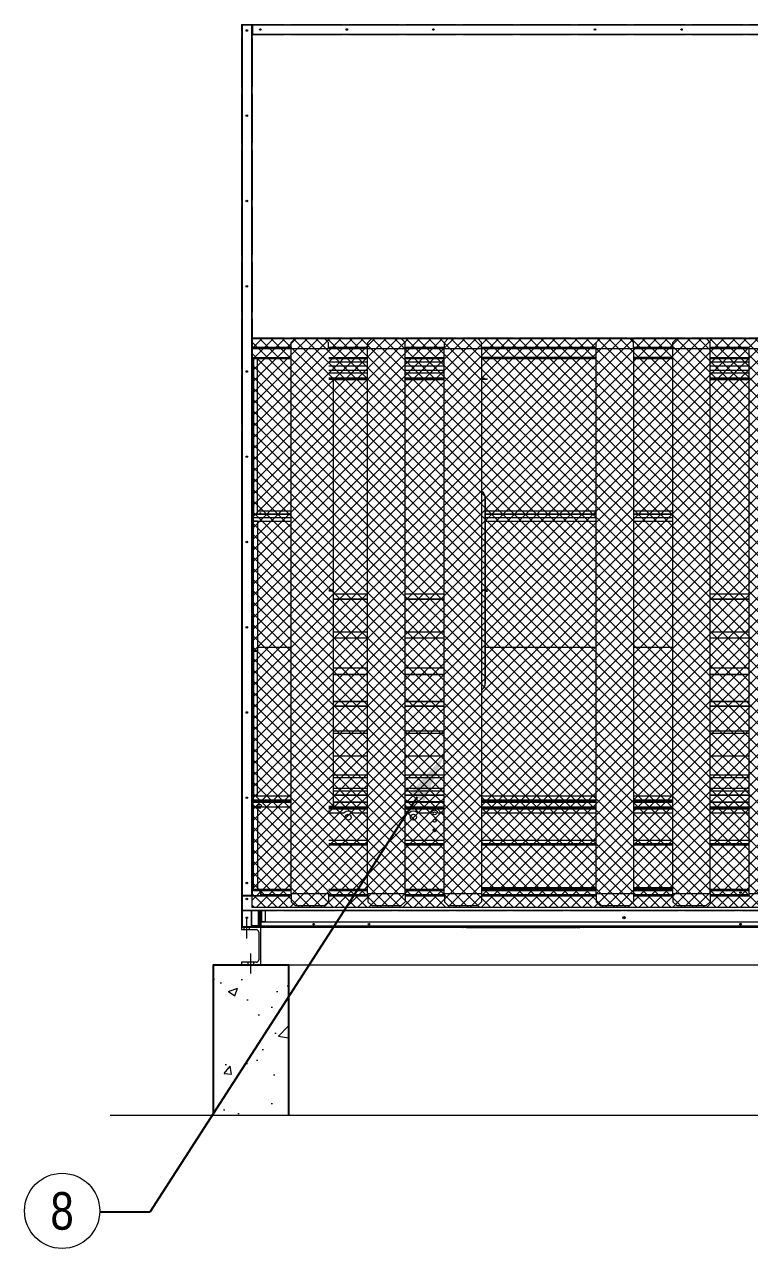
# Model space of a CAD drawing. Header units: millimetres. Extents: x -17070 to 42971, y -291348 to 40590.
# Drawn here: x 190 to 3082, y -284972 to -280090 of the extents above; entities that cross this region are included whole.
import ezdxf
from ezdxf import colors
from ezdxf.entities.mleader import LeaderData, LeaderLine
from ezdxf.enums import TextEntityAlignment as Align
from ezdxf.math import Vec2, Vec3

# ---------------------------------------------------------------- set-up
doc = ezdxf.new("R2010")
doc.units = ezdxf.units.MM
for name, pattern in [('CENTER', [2, 1.25, -0.25, 0.25, -0.25]), ('CENTERX2', [4, 2.5, -0.5, 0.5, -0.5]), ('HIDDEN', [0.375, 0.25, -0.125]), ('HIDDENX2', [0.75, 0.5, -0.25])]:
    doc.linetypes.add(name, pattern=pattern)
for name, color, linetype in [('center', 1, 'CENTER'), ('HIDD', 2, 'HIDDENX2'), ('냉각탑_dim', 1, 'Continuous'), ('냉각탑_text', 3, 'Continuous'), ('냉각탑_기초', 23, 'Continuous')]:
    doc.layers.add(name, color=color, linetype=linetype)
doc.styles.get("Standard").update_dxf_attribs({"font": 'arial.ttf'})

msp = doc.modelspace()

# ---------------------------------------------------------------- hatches: boundary and pattern name
at = {"lineweight": 20}
h = msp.add_hatch(dxfattribs=at)
h.set_pattern_fill('ANSI37', scale=10)
h.set_pattern_definition([(45, (-1580626.77, -716688.105), (-22.4506403, 22.4506403), []), (135, (-1580626.77, -716688.105), (-22.4506403, -22.4506403), [])])
h.paths.add_polyline_path([(5213.8, -283612.2), (5213.8, -281342.2), (1097.8, -281342.2), (1097.8, -283612.2)])
at = {"layer": '냉각탑_기초', "lineweight": 20, "ltscale": 30}
h = msp.add_hatch(dxfattribs=at)
h.set_pattern_fill('AR-CONC', color=256, scale=50, style=0)
h.set_pattern_definition([(50, (-13685.23, -300381.52), (358.63, -31.376), [37.5, -412.5]), (355, (-13685.23, -300381.5), (-69.3757, 376.096), [30, -330]), (100.4514, (-13655.34, -300384.13), (289.2547, 344.72), [31.87, -350.571]), (46.1842, (-13685.23, -300281.5), (533.6205, -82.7595), [56.25, -618.75]), (96.6356, (-13640.76, -300288.4), (467.331, 487.059), [47.805, -525.856]), (351.1842, (-13685.23, -300281.5), (467.331, 487.059), [45, -495]), (21, (-13635.23, -300306.52), (298.4535, -201.3094), [37.5, -412.5]), (326, (-13635.23, -300306.5), (121.6577, 362.575), [30, -330]), (71.4514, (-13610.36, -300323.3), (420.1113, 161.265), [31.87, -350.571]), (37.5, (-13685.23, -300381.52), (6.0799, 166.4469), [0, -326, 0, -335, 0, -331.25]), (7.5, (-13685.23, -300381.52), (131.5348, 197.2059), [0, -191, 0, -318.5, 0, -126.25]), (327.5, (-13796.73, -300381.52), (266.9112, -11.2774), [0, -125, 0, -390, 0, -517.5]), (317.5, (-13846.73, -300381.52), (291.593, 50.0525), [0, -162.5, 0, -259, 0, -367.5])])
h.paths.add_polyline_path([(1243.3, -283840.2), (943.3, -283840.2), (943.3, -284440.2), (1243.3, -284440.2)])

# ---------------------------------------------------------------- linework, layer by layer
at = {"color": 7, "lineweight": 20}
for p, q in [((1057.8, -280091.9), (1057.8, -283536.5)), ((1253.3, -281383.6), (1099.5, -281383.6)), ((1099.5, -281418.8), (1253.3, -281418.8)), ((1254.3, -281378.2), (1099.8, -281378.2)), ((1099.8, -281422.2), (1253.3, -281422.2)), ((1099.8, -283534.8), (1099.8, -281422.2)), ((1254.3, -281380.2), (1101.2, -281380.2)), ((1559.8, -281378.2), (1402.3, -281378.2)), ((1559.8, -281380.2), (1402.3, -281380.2)), ((1558.8, -281383.6), (1403.3, -281383.6)), ((1403.3, -281418.8), (1558.8, -281418.8)), ((1403.3, -281422.2), (1558.8, -281422.2)), ((1865.3, -281378.2), (1707.8, -281378.2)), ((1865.3, -281380.2), (1707.8, -281380.2)), ((1864.3, -281383.6), (1708.8, -281383.6)), ((1708.8, -281418.8), (1864.3, -281418.8)), ((1708.8, -281422.2), (1864.3, -281422.2)), ((2470.8, -281378.2), (2013.3, -281378.2)), ((2469.8, -281383.6), (2014.3, -281383.6)), ((2014.3, -281418.8), (2469.8, -281418.8)), ((2014.3, -281422.2), (2469.8, -281422.2)), ((2776.3, -281378.2), (2618.8, -281378.2)), ((2775.3, -281383.6), (2619.8, -281383.6)), ((2619.8, -281418.8), (2775.3, -281418.8)), ((2619.8, -281422.2), (2775.3, -281422.2)), ((3081.8, -281378.2), (2924.3, -281378.2)), ((3080.8, -281383.6), (2925.3, -281383.6)), ((2925.3, -281418.8), (3080.8, -281418.8)), ((2925.3, -281422.2), (3080.8, -281422.2)), ((1055.8, -281840.5), (1055.8, -283536.5)), ((1403.3, -283213.6), (1558.8, -283213.6)), ((1403.3, -283218.8), (1558.8, -283218.8)), ((1708.8, -283213.6), (1864.3, -283213.6)), ((1708.8, -283218.8), (1864.3, -283218.8)), ((2014.3, -283213.6), (2469.8, -283213.6)), ((2014.3, -283218.8), (2469.8, -283218.8)), ((2619.8, -283213.6), (2775.3, -283213.6)), ((2619.8, -283218.8), (2775.3, -283218.8)), ((2925.3, -283213.6), (3080.8, -283213.6)), ((2925.3, -283218.8), (3080.8, -283218.8)), ((1838, -283233.6), (1864.3, -283233.6)), ((2014.3, -283233.6), (2469.8, -283233.6)), ((2619.8, -283233.6), (2775.3, -283233.6)), ((2925.3, -283233.6), (3080.8, -283233.6)), ((1403.3, -283343.6), (1558.8, -283343.6)), ((1558.8, -283358.4), (1403.3, -283358.4)), ((1558.8, -283363.6), (1403.3, -283363.6)), ((1708.8, -283343.6), (1864.3, -283343.6)), ((1864.3, -283358.4), (1708.8, -283358.4)), ((1864.3, -283363.6), (1708.8, -283363.6)), ((2014.3, -283343.6), (2469.8, -283343.6)), ((2469.8, -283358.4), (2014.3, -283358.4)), ((2469.8, -283363.6), (2014.3, -283363.6)), ((2619.8, -283343.6), (2775.3, -283343.6)), ((2775.3, -283358.4), (2619.8, -283358.4)), ((2775.3, -283363.6), (2619.8, -283363.6)), ((2925.3, -283343.6), (3080.8, -283343.6)), ((3080.8, -283358.4), (2925.3, -283358.4)), ((3080.8, -283363.6), (2925.3, -283363.6)), ((1102.8, -283538.6), (1253.3, -283538.6)), ((1123.6, -283540.2), (1253.3, -283540.2)), ((1253.3, -283545.4), (1133.4, -283545.4)), ((1133.4, -283560.2), (1254.3, -283560.2)), ((1402.3, -283560.2), (1559.8, -283560.2)), ((1403.3, -283538.6), (1558.8, -283538.6)), ((1403.3, -283540.2), (1558.8, -283540.2)), ((1558.8, -283540.2), (1403.3, -283540.2)), ((1558.8, -283545.4), (1403.3, -283545.4)), ((1707.8, -283560.2), (1865.3, -283560.2)), ((1708.8, -283538.6), (1864.3, -283538.6)), ((1708.8, -283540.2), (1864.3, -283540.2)), ((1864.3, -283540.2), (1708.8, -283540.2)), ((1864.3, -283545.4), (1708.8, -283545.4)), ((2013.3, -283560.2), (2470.8, -283560.2)), ((2014.3, -283538.6), (2469.8, -283538.6)), ((2014.3, -283540.2), (2469.8, -283540.2)), ((2469.8, -283540.2), (2014.3, -283540.2)), ((2469.8, -283545.4), (2014.3, -283545.4)), ((2618.8, -283560.2), (2776.3, -283560.2)), ((2619.8, -283538.6), (2775.3, -283538.6)), ((2619.8, -283540.2), (2775.3, -283540.2)), ((2775.3, -283540.2), (2619.8, -283540.2)), ((2775.3, -283545.4), (2619.8, -283545.4)), ((2924.3, -283560.2), (3081.8, -283560.2)), ((2925.3, -283538.6), (3080.8, -283538.6)), ((3080.8, -283540.2), (2925.3, -283540.2)), ((3080.8, -283545.4), (2925.3, -283545.4)), ((5178.2, -283670.2), (1133.4, -283670.2)), ((1133.4, -283685), (5178.2, -283685)), ((1133.4, -283690.2), (5178.2, -283690.2))]:
    msp.add_line(p, q, dxfattribs=at)
at = {"lineweight": 20}
for p, q in [((1097.8, -281342.2), (5213.8, -281342.2)), ((1097.8, -283612.2), (1097.8, -281342.2)), ((1254.3, -281358.2), (1269.3, -281343.2)), ((1254.3, -281383.2), (1254.3, -281358.2)), ((1269.3, -281343.2), (1387.3, -281343.2)), ((1402.3, -281358.2), (1387.3, -281343.2)), ((1402.3, -281383.2), (1402.3, -281358.2)), ((1559.8, -281358.2), (1574.8, -281343.2)), ((1559.8, -281383.2), (1559.8, -281358.2)), ((1574.8, -281343.2), (1692.8, -281343.2)), ((1707.8, -281358.2), (1692.8, -281343.2)), ((1707.8, -281383.2), (1707.8, -281358.2)), ((1865.3, -281358.2), (1880.3, -281343.2)), ((1865.3, -281383.2), (1865.3, -281358.2)), ((1880.3, -281343.2), (1998.3, -281343.2)), ((2013.3, -281358.2), (1998.3, -281343.2)), ((2013.3, -281383.2), (2013.3, -281358.2)), ((2470.8, -281358.2), (2485.8, -281343.2)), ((2470.8, -281383.2), (2470.8, -281358.2)), ((2485.8, -281343.2), (2603.8, -281343.2)), ((2618.8, -281358.2), (2603.8, -281343.2)), ((2618.8, -281383.2), (2618.8, -281358.2)), ((2776.3, -281358.2), (2791.3, -281343.2)), ((2776.3, -281383.2), (2776.3, -281358.2)), ((2791.3, -281343.2), (2909.3, -281343.2)), ((2924.3, -281358.2), (2909.3, -281343.2)), ((2924.3, -281383.2), (2924.3, -281358.2)), ((1253.3, -283556.2), (1253.3, -281383.2)), ((1403.3, -281383.2), (1253.3, -281383.2)), ((1558.8, -283556.2), (1558.8, -281383.2)), ((1708.8, -281383.2), (1558.8, -281383.2)), ((1708.8, -283556.2), (1708.8, -281383.2)), ((1864.3, -283556.2), (1864.3, -281383.2)), ((2014.3, -281383.2), (1864.3, -281383.2)), ((2014.3, -283556.2), (2014.3, -281383.2)), ((2469.8, -283556.2), (2469.8, -281383.2)), ((2619.8, -281383.2), (2469.8, -281383.2)), ((2619.8, -283556.2), (2619.8, -281383.2)), ((2775.3, -283556.2), (2775.3, -281383.2)), ((2925.3, -281383.2), (2775.3, -281383.2)), ((2925.3, -283556.2), (2925.3, -281383.2)), ((3080.8, -283556.2), (3080.8, -281383.2)), ((3230.8, -281383.2), (3080.8, -281383.2)), ((1055.8, -283541.3), (1055.8, -283690.2)), ((1253.3, -283556.2), (1403.3, -283556.2)), ((1254.3, -283556.2), (1254.3, -283589.2)), ((1402.3, -283556.2), (1402.3, -283589.2)), ((1558.8, -283556.2), (1708.8, -283556.2)), ((1559.8, -283556.2), (1559.8, -283589.2)), ((1707.8, -283556.2), (1707.8, -283589.2)), ((1864.3, -283556.2), (2014.3, -283556.2)), ((1865.3, -283556.2), (1865.3, -283589.2)), ((2013.3, -283556.2), (2013.3, -283589.2)), ((2469.8, -283556.2), (2619.8, -283556.2)), ((2470.8, -283556.2), (2470.8, -283589.2)), ((2618.8, -283556.2), (2618.8, -283589.2)), ((2775.3, -283556.2), (2925.3, -283556.2)), ((2776.3, -283556.2), (2776.3, -283589.2)), ((2924.3, -283556.2), (2924.3, -283589.2)), ((3080.8, -283556.2), (3230.8, -283556.2)), ((5213.8, -283612.2), (1097.8, -283612.2)), ((1254.3, -283589.2), (1269.3, -283604.2)), ((1269.3, -283604.2), (1387.3, -283604.2)), ((1402.3, -283589.2), (1387.3, -283604.2)), ((1559.8, -283589.2), (1574.8, -283604.2)), ((1574.8, -283604.2), (1692.8, -283604.2)), ((1707.8, -283589.2), (1692.8, -283604.2)), ((1865.3, -283589.2), (1880.3, -283604.2)), ((1880.3, -283604.2), (1998.3, -283604.2)), ((2013.3, -283589.2), (1998.3, -283604.2)), ((2470.8, -283589.2), (2485.8, -283604.2)), ((2485.8, -283604.2), (2603.8, -283604.2)), ((2618.8, -283589.2), (2603.8, -283604.2)), ((2776.3, -283589.2), (2791.3, -283604.2)), ((2791.3, -283604.2), (2909.3, -283604.2)), ((2924.3, -283589.2), (2909.3, -283604.2)), ((1128.8, -283690.2), (1055.8, -283690.2)), ((1065.8, -283700.2), (1065.8, -283690.2)), ((1087.8, -283700.2), (1087.8, -283690.2)), ((1082.3, -283840.2), (1082.3, -283830.2)), ((1104.3, -283840.2), (1104.3, -283830.2)), ((1130.8, -283840.2), (5180.8, -283840.2))]:
    msp.add_line(p, q, dxfattribs=at)
at = {"color": 7, "lineweight": 20, "ltscale": 0.001131}
for p, q in [((1099.5, -281380.9), (1099.5, -281383.6)), ((1099.1, -283536.5), (1097.8, -283536.5))]:
    msp.add_line(p, q, dxfattribs=at)
at = {"color": 7, "lineweight": 20, "ltscale": 0.014667}
msp.add_line((1099.5, -281418.8), (1099.5, -281383.6), dxfattribs=at)
at = {"color": 7, "lineweight": 20, "ltscale": 0.001417}
for p, q in [((1099.5, -281418.8), (1099.5, -281422.2)), ((1099.8, -282590.1), (1103.2, -282590.1)), ((1099.8, -283165.8), (1103.2, -283165.8)), ((1103.2, -283214.2), (1099.8, -283214.2)), ((1101.5, -283187.8), (1101.5, -283184.4)), ((1101.5, -283190.2), (1101.5, -283193.6))]:
    msp.add_line(p, q, dxfattribs=at)
at = {"color": 7, "lineweight": 20, "ltscale": 0.000133398}
msp.add_line((1103.2, -281422.5), (1103.2, -281422.2), dxfattribs=at)
at = {"color": 7, "lineweight": 20, "ltscale": 0.000208374}
msp.add_line((1103.2, -281423), (1103.2, -281422.5), dxfattribs=at)
at = {"color": 7, "lineweight": 20, "ltscale": 0.258309}
for p, q in [((1103.2, -281423), (1103.2, -282043)), ((1119.8, -282043), (1119.8, -281423))]:
    msp.add_line(p, q, dxfattribs=at)
at = {"color": 7, "lineweight": 20, "ltscale": 0.006917}
for p, q in [((1119.8, -281423), (1103.2, -281423)), ((1103.2, -282043), (1119.8, -282043)), ((1119.8, -282070.7), (1103.2, -282070.7)), ((1119.8, -282071.9), (1103.2, -282071.9)), ((1119.8, -282588.4), (1103.2, -282588.4)), ((1119.8, -282590.6), (1103.2, -282590.6)), ((1101.5, -283167.8), (1101.5, -283184.4)), ((1103.2, -283165.8), (1119.8, -283165.8)), ((1119.8, -283214.2), (1103.2, -283214.2))]:
    msp.add_line(p, q, dxfattribs=at)
at = {"color": 7, "lineweight": 20, "ltscale": 0.000341772}
msp.add_line((1119.8, -281423), (1119.8, -281422.2), dxfattribs=at)
at = {"color": 0, "lineweight": 20}
for p, q in [((1558.8, -281437.3), (1403.3, -281437.3)), ((1403.3, -281451.3), (1558.8, -281451.3)), ((1558.8, -281470.5), (1403.3, -281470.5)), ((1864.3, -281437.3), (1708.8, -281437.3)), ((1708.8, -281451.3), (1864.3, -281451.3)), ((1864.3, -281470.5), (1708.8, -281470.5)), ((3080.8, -281437.3), (2925.3, -281437.3)), ((2925.3, -281451.3), (3080.8, -281451.3)), ((3080.8, -281470.5), (2925.3, -281470.5)), ((1403.3, -281480.1), (1558.8, -281480.1)), ((1708.8, -281480.1), (1864.3, -281480.1)), ((2925.3, -281480.1), (3080.8, -281480.1))]:
    msp.add_line(p, q, dxfattribs=at)
at = {"color": 7, "lineweight": 20, "ltscale": 0.2695}
for p, q in [((1558.8, -281500.8), (1403.3, -281500.8)), ((1558.8, -281502.8), (1403.3, -281502.8)), ((1864.3, -281500.8), (1708.8, -281500.8)), ((1864.3, -281502.8), (1708.8, -281502.8)), ((2022.9, -281500.8), (2014.3, -281500.8)), ((2022.9, -281502.8), (2014.3, -281502.8)), ((3080.8, -281500.8), (2925.3, -281500.8)), ((3080.8, -281502.8), (2925.3, -281502.8))]:
    msp.add_line(p, q, dxfattribs=at)
at = {"color": 7, "lineweight": 20, "ltscale": 0.251167}
for p, q in [((1403.3, -281502.8), (1558.8, -281502.8)), ((1403.3, -281504.8), (1558.8, -281504.8)), ((1708.8, -281502.8), (1864.3, -281502.8)), ((1708.8, -281504.8), (1864.3, -281504.8)), ((2925.3, -281502.8), (3080.8, -281502.8)), ((2925.3, -281504.8), (3080.8, -281504.8))]:
    msp.add_line(p, q, dxfattribs=at)
at = {"color": 7, "lineweight": 20, "ltscale": 0.0155}
for p, q in [((1422.5, -281504.8), (1403.3, -281504.8)), ((2014.3, -281503.2), (2034.9, -281503.2)), ((2014.3, -281504.8), (2034.9, -281504.8)), ((1403.3, -282344.4), (1422.5, -282344.4)), ((1403.3, -282348.6), (1422.5, -282348.6)), ((2014.3, -282344.4), (2034.9, -282344.4)), ((2014.3, -282346), (2034.9, -282346)), ((2034.9, -282346.6), (2014.3, -282346.6)), ((2034.9, -282348.2), (2014.3, -282348.2)), ((1403.3, -283209.2), (1422.5, -283209.2)), ((1422.5, -283209.5), (1403.3, -283209.5)), ((1403.3, -283210), (1422.5, -283210)), ((1403.3, -283211.6), (1422.5, -283211.6))]:
    msp.add_line(p, q, dxfattribs=at)
at = {"color": 7, "lineweight": 20, "ltscale": 0.349833}
msp.add_line((1422.5, -282344.4), (1422.5, -281504.8), dxfattribs=at)
at = {"color": 7, "lineweight": 20, "ltscale": 0.2225}
for p, q in [((1422.5, -281506.2), (1558.8, -281506.2)), ((1708.8, -281506.2), (1864.3, -281506.2)), ((2925.3, -281506.2), (3080.8, -281506.2)), ((1422.5, -282360.5), (1558.8, -282360.5)), ((1422.5, -282361.1), (1558.8, -282361.1)), ((1422.5, -282381.4), (1558.8, -282381.4)), ((1422.5, -282381.7), (1558.8, -282381.7)), ((1708.8, -282360.5), (1864.3, -282360.5)), ((1708.8, -282361.1), (1864.3, -282361.1)), ((1708.8, -282381.4), (1864.3, -282381.4)), ((1708.8, -282381.7), (1864.3, -282381.7)), ((2925.3, -282360.5), (3080.8, -282360.5)), ((2925.3, -282361.1), (3080.8, -282361.1)), ((2925.3, -282381.4), (3080.8, -282381.4)), ((2925.3, -282381.7), (3080.8, -282381.7)), ((1422.5, -282512.2), (1558.8, -282512.2)), ((1422.5, -282512.7), (1558.8, -282512.7)), ((1422.5, -282536), (1558.8, -282536)), ((1422.5, -282536.3), (1558.8, -282536.3)), ((1708.8, -282512.2), (1864.3, -282512.2)), ((1708.8, -282512.7), (1864.3, -282512.7)), ((1708.8, -282536), (1864.3, -282536)), ((1708.8, -282536.3), (1864.3, -282536.3)), ((2925.3, -282512.2), (3080.8, -282512.2)), ((2925.3, -282512.7), (3080.8, -282512.7)), ((2925.3, -282536), (3080.8, -282536)), ((2925.3, -282536.3), (3080.8, -282536.3)), ((1422.5, -282656), (1558.8, -282656)), ((1422.5, -282656.5), (1558.8, -282656.5)), ((1422.5, -282681.7), (1558.8, -282681.7)), ((1422.5, -282682), (1558.8, -282682)), ((1708.8, -282656), (1864.3, -282656)), ((1708.8, -282656.5), (1864.3, -282656.5)), ((1708.8, -282681.7), (1864.3, -282681.7)), ((1708.8, -282682), (1864.3, -282682)), ((2925.3, -282656), (3080.8, -282656)), ((2925.3, -282656.5), (3080.8, -282656.5)), ((2925.3, -282681.7), (3080.8, -282681.7)), ((2925.3, -282682), (3080.8, -282682)), ((1422.5, -282789.3), (1558.8, -282789.3)), ((1422.5, -282789.8), (1558.8, -282789.8)), ((1708.8, -282789.3), (1864.3, -282789.3)), ((1708.8, -282789.8), (1864.3, -282789.8)), ((2925.3, -282789.3), (3080.8, -282789.3)), ((2925.3, -282789.8), (3080.8, -282789.8)), ((1422.5, -282808.1), (1558.8, -282808.1)), ((1422.5, -282808.2), (1558.8, -282808.2)), ((1708.8, -282808.1), (1864.3, -282808.1)), ((1708.8, -282808.2), (1864.3, -282808.2)), ((2925.3, -282808.1), (3080.8, -282808.1)), ((2925.3, -282808.2), (3080.8, -282808.2)), ((1422.5, -282907.3), (1558.8, -282907.3)), ((1422.5, -282907.8), (1558.8, -282907.8)), ((1422.5, -282916.7), (1558.8, -282916.7)), ((1422.5, -282916.8), (1558.8, -282916.8)), ((1708.8, -282907.3), (1864.3, -282907.3)), ((1708.8, -282907.8), (1864.3, -282907.8)), ((1708.8, -282916.7), (1864.3, -282916.7)), ((1708.8, -282916.8), (1864.3, -282916.8)), ((2925.3, -282907.3), (3080.8, -282907.3)), ((2925.3, -282907.8), (3080.8, -282907.8)), ((2925.3, -282916.7), (3080.8, -282916.7)), ((2925.3, -282916.8), (3080.8, -282916.8)), ((1422.5, -283006.4), (1558.8, -283006.4)), ((1422.5, -283006.7), (1558.8, -283006.7)), ((1708.8, -283006.4), (1864.3, -283006.4)), ((1708.8, -283006.7), (1864.3, -283006.7)), ((2925.3, -283006.4), (3080.8, -283006.4)), ((2925.3, -283006.7), (3080.8, -283006.7)), ((1422.5, -283082.9), (1558.8, -283082.9)), ((1422.5, -283083.2), (1558.8, -283083.2)), ((1708.8, -283082.9), (1864.3, -283082.9)), ((1708.8, -283083.2), (1864.3, -283083.2)), ((2925.3, -283082.9), (3080.8, -283082.9)), ((2925.3, -283083.2), (3080.8, -283083.2)), ((1422.5, -283093.1), (1558.8, -283093.1)), ((1422.5, -283093.2), (1558.8, -283093.2)), ((1708.8, -283093.1), (1864.3, -283093.1)), ((1708.8, -283093.2), (1864.3, -283093.2)), ((2925.3, -283093.1), (3080.8, -283093.1)), ((2925.3, -283093.2), (3080.8, -283093.2)), ((1422.5, -283135.6), (1558.8, -283135.6)), ((1422.5, -283135.8), (1558.8, -283135.8)), ((1422.5, -283146.6), (1558.8, -283146.6)), ((1422.5, -283146.7), (1558.8, -283146.7)), ((1422.5, -283162.2), (1558.8, -283162.2)), ((1422.5, -283162.3), (1558.8, -283162.3)), ((1422.5, -283163.7), (1558.8, -283163.7)), ((1708.8, -283135.6), (1864.3, -283135.6)), ((1708.8, -283135.8), (1864.3, -283135.8)), ((1708.8, -283146.6), (1864.3, -283146.6)), ((1708.8, -283146.7), (1864.3, -283146.7)), ((1708.8, -283162.2), (1864.3, -283162.2)), ((1708.8, -283162.3), (1864.3, -283162.3)), ((1708.8, -283163.7), (1864.3, -283163.7)), ((2925.3, -283135.6), (3080.8, -283135.6)), ((2925.3, -283135.8), (3080.8, -283135.8)), ((2925.3, -283146.6), (3080.8, -283146.6)), ((2925.3, -283146.7), (3080.8, -283146.7)), ((2925.3, -283162.2), (3080.8, -283162.2)), ((2925.3, -283162.3), (3080.8, -283162.3)), ((2925.3, -283163.7), (3080.8, -283163.7)), ((1422.5, -283190.3), (1558.8, -283190.3)), ((1558.8, -283193.6), (1422.5, -283193.6)), ((1864.3, -283190.3), (1708.8, -283190.3)), ((1708.8, -283190.3), (1864.3, -283190.3)), ((1864.3, -283193.6), (1708.8, -283193.6)), ((2925.3, -283190.3), (3080.8, -283190.3)), ((3080.8, -283193.6), (2925.3, -283193.6))]:
    msp.add_line(p, q, dxfattribs=at)
at = {"color": 7, "lineweight": 20, "ltscale": 0.008333}
for p, q in [((2022.9, -281502.8), (2014.3, -281502.8)), ((1055.8, -283690.2), (1055.8, -283700.2))]:
    msp.add_line(p, q, dxfattribs=at)
at = {"color": 7, "lineweight": 20, "ltscale": 0.000833333}
for p, q in [((2022.9, -281500.8), (2022.9, -281502.8)), ((1099.8, -282070.7), (1101.8, -282070.7)), ((1099.8, -283165.8), (1101.8, -283165.8)), ((1101.8, -283165.8), (1101.8, -283167.8)), ((1103.2, -283167.8), (1103.2, -283165.8)), ((1103.2, -283212.2), (1103.2, -283214.2)), ((1951.3, -283692.2), (1951.3, -283690.2)), ((2391.3, -283692.2), (2391.3, -283690.2))]:
    msp.add_line(p, q, dxfattribs=at)
at = {"color": 7, "lineweight": 20, "ltscale": 0.000666667}
for p, q in [((2034.9, -281503.2), (2034.9, -281504.8)), ((2034.9, -282346), (2034.9, -282344.4)), ((2034.9, -282346.6), (2034.9, -282348.2)), ((2034.9, -282349.6), (2034.9, -282351.2)), ((1422.5, -283210), (1422.5, -283211.6)), ((1102.8, -283540.2), (1102.8, -283538.6))]:
    msp.add_line(p, q, dxfattribs=at)
at = {"color": 7, "lineweight": 20, "ltscale": 0.020113}
msp.add_line((2014.8, -282002.2), (2014.8, -281953.9), dxfattribs=at)
at = {"color": 7, "lineweight": 20, "ltscale": 0.142602}
msp.add_line((2014.8, -282344.4), (2014.8, -282002.2), dxfattribs=at)
at = {"color": 7, "lineweight": 20, "ltscale": 0.018857}
for p, q in [((2027.7, -281978.5), (2027.7, -282023.8)), ((2027.7, -282717.9), (2027.7, -282672.6))]:
    msp.add_line(p, q, dxfattribs=at)
at = {"color": 7, "lineweight": 20, "ltscale": 0.152458}
msp.add_line((2027.7, -282344.4), (2027.7, -281978.5), dxfattribs=at)
at = {"color": 7, "lineweight": 20, "ltscale": 0.000708333}
for p, q in [((1099.8, -282056.3), (1101.5, -282056.3)), ((1099.8, -283184.9), (1101.5, -283184.9)), ((1099.8, -283185.8), (1101.5, -283185.8)), ((1101.5, -283192.2), (1099.8, -283192.2)), ((1101.5, -283193.1), (1099.8, -283193.1))]:
    msp.add_line(p, q, dxfattribs=at)
at = {"color": 7, "lineweight": 20, "ltscale": 0.104087}
for p, q in [((1253.3, -282043.2), (1101.5, -282043.2)), ((1253.3, -282044.5), (1101.5, -282044.5)), ((1253.3, -282057.2), (1101.5, -282057.2)), ((1253.3, -282058.4), (1101.5, -282058.4)), ((1101.5, -282070.4), (1253.3, -282070.4))]:
    msp.add_line(p, q, dxfattribs=at)
at = {"color": 7, "lineweight": 20, "ltscale": 0.000535656}
for p, q in [((1101.5, -282044.5), (1101.5, -282043.2)), ((1119.8, -282071.9), (1119.8, -282070.7))]:
    msp.add_line(p, q, dxfattribs=at)
at = {"color": 7, "lineweight": 20, "ltscale": 0.005298}
msp.add_line((1101.5, -282044.5), (1101.5, -282057.2), dxfattribs=at)
at = {"color": 7, "lineweight": 20, "ltscale": 0.000506051}
msp.add_line((1101.5, -282058.4), (1101.5, -282057.2), dxfattribs=at)
at = {"color": 7, "lineweight": 20, "ltscale": 0.004993}
msp.add_line((1101.5, -282058.4), (1101.5, -282070.4), dxfattribs=at)
at = {"color": 7, "lineweight": 20, "ltscale": 0.096462}
msp.add_line((1253.3, -282031.5), (1119.8, -282031.5), dxfattribs=at)
at = {"color": 7, "lineweight": 20, "ltscale": 0.133601}
msp.add_line((2027.7, -282023.8), (2027.7, -282344.4), dxfattribs=at)
at = {"color": 7, "lineweight": 20, "ltscale": 0.205257}
for p, q in [((2469.8, -282031.5), (2027.7, -282031.5)), ((2469.8, -282043.2), (2027.7, -282043.2)), ((2469.8, -282044.5), (2027.7, -282044.5)), ((2469.8, -282057.2), (2027.7, -282057.2)), ((2469.8, -282058.4), (2027.7, -282058.4)), ((2775.3, -282031.5), (2619.8, -282031.5)), ((2775.3, -282043.2), (2619.8, -282043.2)), ((2775.3, -282044.5), (2619.8, -282044.5)), ((2775.3, -282057.2), (2619.8, -282057.2)), ((2775.3, -282058.4), (2619.8, -282058.4)), ((2027.7, -282070.4), (2469.8, -282070.4)), ((2619.8, -282070.4), (2775.3, -282070.4)), ((2469.8, -282574.4), (2027.7, -282574.4)), ((2469.8, -282575.3), (2027.7, -282575.3)), ((2775.3, -282574.4), (2619.8, -282574.4)), ((2775.3, -282575.3), (2619.8, -282575.3))]:
    msp.add_line(p, q, dxfattribs=at)
at = {"color": 7, "lineweight": 20, "ltscale": 0.000102715}
for p, q in [((1101.8, -282070.7), (1101.8, -282070.4)), ((1103.2, -282070.4), (1103.2, -282070.7))]:
    msp.add_line(p, q, dxfattribs=at)
at = {"color": 7, "lineweight": 20, "ltscale": 0.215196}
for p, q in [((1103.2, -282588.4), (1103.2, -282071.9)), ((1119.8, -282071.9), (1119.8, -282588.4))]:
    msp.add_line(p, q, dxfattribs=at)
at = {"color": 7, "lineweight": 20, "ltscale": 0.358583}
msp.add_line((1422.5, -283209.2), (1422.5, -282348.6), dxfattribs=at)
at = {"color": 7, "lineweight": 20, "ltscale": 0.000250003}
msp.add_line((2014.8, -282346.6), (2014.8, -282346), dxfattribs=at)
at = {"color": 7, "lineweight": 20, "ltscale": 0.164299}
msp.add_line((2014.8, -282742.5), (2014.8, -282348.2), dxfattribs=at)
at = {"color": 7, "lineweight": 20, "ltscale": 0.00025}
for p, q in [((2027.7, -282346), (2027.7, -282346.6)), ((2027.7, -282346.6), (2027.7, -282346))]:
    msp.add_line(p, q, dxfattribs=at)
at = {"color": 7, "lineweight": 20, "ltscale": 0.154042}
msp.add_line((2027.7, -282348.2), (2027.7, -282717.9), dxfattribs=at)
at = {"color": 7, "lineweight": 20, "ltscale": 0.135185}
msp.add_line((2027.7, -282672.6), (2027.7, -282348.2), dxfattribs=at)
at = {"color": 7, "lineweight": 20, "ltscale": 0.003004}
for p, q in [((2034.9, -282349.6), (2027.7, -282349.6)), ((2034.9, -282351.2), (2027.7, -282351.2))]:
    msp.add_line(p, q, dxfattribs=at)
at = {"color": 7, "lineweight": 20, "ltscale": 0.000249486}
msp.add_line((2034.9, -282346.6), (2034.9, -282346), dxfattribs=at)
at = {"color": 7, "lineweight": 20, "ltscale": 0.000615509}
msp.add_line((1101.8, -282590.1), (1101.8, -282588.6), dxfattribs=at)
at = {"color": 7, "lineweight": 20, "ltscale": 0.000909688}
msp.add_line((1103.2, -282590.6), (1103.2, -282588.4), dxfattribs=at)
at = {"color": 7, "lineweight": 20, "ltscale": 0.000162643}
msp.add_line((1103.2, -282588.4), (1103.2, -282588.8), dxfattribs=at)
at = {"color": 7, "lineweight": 20, "ltscale": 0.000212316}
msp.add_line((1103.2, -282590.6), (1103.2, -282590.1), dxfattribs=at)
at = {"color": 7, "lineweight": 20, "ltscale": 0.239669}
for p, q in [((1103.2, -282590.6), (1103.2, -283165.8)), ((1119.8, -283165.8), (1119.8, -282590.6))]:
    msp.add_line(p, q, dxfattribs=at)
at = {"color": 7, "lineweight": 20, "ltscale": 0.063875}
for p, q in [((1253.3, -282574.4), (1119.8, -282574.4)), ((1253.3, -282575.3), (1119.8, -282575.3))]:
    msp.add_line(p, q, dxfattribs=at)
at = {"color": 7, "lineweight": 20, "ltscale": 0.083938}
for p, q in [((1253.3, -283167.8), (1101.5, -283167.8)), ((1253.3, -283184.4), (1101.5, -283184.4)), ((1253.3, -283187.8), (1101.5, -283187.8))]:
    msp.add_line(p, q, dxfattribs=at)
at = {"color": 7, "lineweight": 20, "ltscale": 0.23125}
for p, q in [((2469.8, -283167.8), (2014.3, -283167.8)), ((2775.3, -283167.8), (2619.8, -283167.8)), ((2469.8, -283184.4), (2014.3, -283184.4)), ((2469.8, -283187.8), (2014.3, -283187.8)), ((2469.8, -283190.2), (2014.3, -283190.2)), ((2469.8, -283193.6), (2014.3, -283193.6)), ((2775.3, -283184.4), (2619.8, -283184.4)), ((2775.3, -283187.8), (2619.8, -283187.8)), ((2775.3, -283190.2), (2619.8, -283190.2)), ((2775.3, -283193.6), (2619.8, -283193.6))]:
    msp.add_line(p, q, dxfattribs=at)
at = {"color": 7, "lineweight": 20, "ltscale": 0.000375}
for p, q in [((1099.8, -283184.9), (1099.8, -283185.8)), ((1099.8, -283193.1), (1099.8, -283192.2))]:
    msp.add_line(p, q, dxfattribs=at)
at = {"color": 7, "lineweight": 20, "ltscale": 0.000128159}
msp.add_line((1100.1, -283214.2), (1099.8, -283214.2), dxfattribs=at)
at = {"color": 7, "lineweight": 20, "ltscale": 0.000414934}
msp.add_line((1100.8, -283191.2), (1101.5, -283191.9), dxfattribs=at)
at = {"color": 7, "lineweight": 20, "ltscale": 0.083939}
for p, q in [((1253.3, -283190.2), (1101.5, -283190.2)), ((1253.3, -283193.6), (1101.5, -283193.6))]:
    msp.add_line(p, q, dxfattribs=at)
at = {"color": 7, "lineweight": 20, "ltscale": 0.00775}
msp.add_line((1101.5, -283212.2), (1101.5, -283193.6), dxfattribs=at)
at = {"color": 7, "lineweight": 20, "ltscale": 0.006792}
msp.add_line((1117.8, -283212.2), (1101.5, -283212.2), dxfattribs=at)
at = {"color": 7, "lineweight": 20, "ltscale": 0.001}
for p, q in [((1101.8, -283190.2), (1101.8, -283187.8)), ((1103.2, -283187.8), (1103.2, -283190.2)), ((1129.8, -283190.2), (1129.8, -283187.8))]:
    msp.add_line(p, q, dxfattribs=at)
at = {"color": 7, "lineweight": 20, "ltscale": 0.000833334}
msp.add_line((1101.8, -283214.2), (1101.8, -283212.2), dxfattribs=at)
at = {"color": 7, "lineweight": 20, "ltscale": 0.135166}
msp.add_line((1103.2, -283538.6), (1103.2, -283214.2), dxfattribs=at)
at = {"color": 7, "lineweight": 20, "ltscale": 0.134725}
msp.add_line((1119.8, -283214.2), (1119.8, -283537.5), dxfattribs=at)
at = {"color": 7, "lineweight": 20, "ltscale": 0.072146}
msp.add_line((1253.3, -283188.2), (1129.8, -283188.2), dxfattribs=at)
at = {"color": 7, "lineweight": 20, "ltscale": 0.111667}
for p, q in [((1253.3, -283212.2), (1137.8, -283212.2)), ((1405.8, -283212.2), (1403.3, -283212.2)), ((1558.8, -283212.2), (1425.8, -283212.2)), ((1864.3, -283212.2), (1713.8, -283212.2)), ((2469.8, -283212.2), (2014.3, -283212.2)), ((2775.3, -283212.2), (2619.8, -283212.2)), ((3080.8, -283212.2), (2925.3, -283212.2))]:
    msp.add_line(p, q, dxfattribs=at)
at = {"color": 7, "lineweight": 20, "ltscale": 0.007669}
msp.add_line((1422.5, -283190.3), (1422.5, -283208.7), dxfattribs=at)
at = {"color": 7, "lineweight": 20, "ltscale": 0.00033324}
msp.add_line((1422.5, -283208.7), (1422.5, -283209.5), dxfattribs=at)
at = {"color": 7, "lineweight": 20, "ltscale": 0.109501}
msp.add_line((2469.8, -283188.2), (2014.3, -283188.2), dxfattribs=at)
at = {"color": 7, "lineweight": 20, "ltscale": 0.111332}
msp.add_line((2775.3, -283188.2), (2619.8, -283188.2), dxfattribs=at)
at = {"color": 7, "lineweight": 20, "ltscale": 0.023491}
for p, q in [((1409, -283233.6), (1465.4, -283233.6)), ((1757.2, -283233.6), (1813.5, -283233.6))]:
    msp.add_line(p, q, dxfattribs=at)
at = {"color": 7, "lineweight": 20, "ltscale": 0.040938}
for p, q in [((1497.2, -283233.6), (1558.8, -283233.6)), ((1708.8, -283233.6), (1725.4, -283233.6))]:
    msp.add_line(p, q, dxfattribs=at)
at = {"color": 7, "lineweight": 20, "ltscale": 1.02319e-05}
msp.add_line((2376.4, -283363.6), (2376.4, -283363.6), dxfattribs=at)
at = {"color": 7, "lineweight": 20, "ltscale": 1.03489e-05}
msp.add_line((2386.6, -283363.6), (2386.6, -283363.6), dxfattribs=at)
at = {"color": 7, "lineweight": 20, "ltscale": 0.000958273}
msp.add_line((1097.8, -283540.2), (1097.8, -283537.9), dxfattribs=at)
at = {"color": 7, "lineweight": 20, "ltscale": 0.026917}
for p, q in [((1097.8, -283540.2), (1123.6, -283540.2)), ((1123.6, -283543.4), (1097.8, -283543.4)), ((1059, -283690.2), (1123.6, -283690.2)), ((1123.6, -283687), (1095.8, -283687))]:
    msp.add_line(p, q, dxfattribs=at)
at = {"color": 7, "lineweight": 20, "ltscale": 0.000749999}
for p, q in [((1097.8, -283545.2), (1097.8, -283543.4)), ((1099.8, -283545.2), (1099.8, -283543.4)), ((1103.2, -283545.2), (1103.2, -283543.4))]:
    msp.add_line(p, q, dxfattribs=at)
at = {"color": 7, "lineweight": 20, "ltscale": 0.02775}
for p, q in [((1123.6, -283545.2), (1097.8, -283545.2)), ((1095.8, -283685.2), (1123.6, -283685.2))]:
    msp.add_line(p, q, dxfattribs=at)
at = {"color": 7, "lineweight": 20, "ltscale": 0.000414935}
msp.add_line((1098.8, -283537.2), (1098.1, -283536.5), dxfattribs=at)
at = {"color": 7, "lineweight": 20, "ltscale": 0.00225}
msp.add_line((1099.8, -283540.2), (1099.8, -283534.8), dxfattribs=at)
at = {"color": 7, "lineweight": 20, "ltscale": 9.12608e-06}
msp.add_line((1099.8, -283534.8), (1099.8, -283534.8), dxfattribs=at)
at = {"color": 7, "lineweight": 20, "ltscale": 0.001532}
for p, q in [((1127.3, -283543.4), (1123.6, -283543.4)), ((1127.3, -283687), (1123.6, -283687))]:
    msp.add_line(p, q, dxfattribs=at)
at = {"color": 7, "lineweight": 20, "ltscale": 0.00075}
for p, q in [((1123.6, -283545.2), (1123.6, -283543.4)), ((1130.8, -283545.2), (1130.8, -283543.4)), ((1123.6, -283685.2), (1123.6, -283687)), ((1130.8, -283685.2), (1130.8, -283687))]:
    msp.add_line(p, q, dxfattribs=at)
at = {"color": 7, "lineweight": 20, "ltscale": 0.000699693}
msp.add_line((1127.9, -283542.4), (1126.5, -283543.4), dxfattribs=at)
at = {"color": 7, "lineweight": 20, "ltscale": 1.30533e-05}
msp.add_line((1128.8, -283545.4), (1128.8, -283545.4), dxfattribs=at)
at = {"color": 7, "lineweight": 20, "ltscale": 0.058167}
for p, q in [((1128.8, -283548.3), (1128.8, -283545.4)), ((1128.8, -283685), (1128.8, -283625.2))]:
    msp.add_line(p, q, dxfattribs=at)
at = {"color": 7, "lineweight": 20, "ltscale": 0.001083}
for p, q in [((1130.8, -283543.4), (1133.4, -283543.4)), ((1130.8, -283545.2), (1133.4, -283545.2)), ((1130.8, -283685.2), (1133.4, -283685.2)), ((1130.8, -283687), (1133.4, -283687))]:
    msp.add_line(p, q, dxfattribs=at)
at = {"color": 7, "lineweight": 20, "ltscale": 0.007583}
for p, q in [((1130.8, -283545.2), (1130.8, -283563.4)), ((1130.8, -283667), (1130.8, -283685.2))]:
    msp.add_line(p, q, dxfattribs=at)
at = {"color": 7, "lineweight": 20, "ltscale": 0.002167}
for p, q in [((1136, -283563.4), (1130.8, -283563.4)), ((1133.4, -283540.2), (1133.4, -283545.4)), ((1136, -283667), (1130.8, -283667)), ((1133.4, -283690.2), (1133.4, -283685))]:
    msp.add_line(p, q, dxfattribs=at)
at = {"color": 7, "lineweight": 20, "ltscale": 0.000167165}
msp.add_line((1130.8, -283563.4), (1131.2, -283563.4), dxfattribs=at)
at = {"color": 7, "lineweight": 20, "ltscale": 0.006167}
for p, q in [((1133.4, -283545.4), (1133.4, -283560.2)), ((1150.8, -283563.4), (1136, -283563.4)), ((1133.4, -283670.2), (1133.4, -283685)), ((1136, -283667), (1150.8, -283667))]:
    msp.add_line(p, q, dxfattribs=at)
at = {"color": 7, "lineweight": 20, "ltscale": 0.001333}
for p, q in [((1134, -283563.4), (1134, -283560.2)), ((1136, -283560.2), (1136, -283563.4)), ((1130.8, -283667), (1134, -283667)), ((1134, -283670.2), (1134, -283667)), ((1136, -283667), (1136, -283670.2))]:
    msp.add_line(p, q, dxfattribs=at)
at = {"color": 1, "linetype": 'CENTERX2', "lineweight": 20, "ltscale": 50}
for p, q in [((1076.8, -283735.2), (1076.8, -283655.2)), ((1093.3, -283875.2), (1093.3, -283795.2))]:
    msp.add_line(p, q, dxfattribs=at)
at = {"color": 7, "lineweight": 20, "ltscale": 0.058333}
msp.add_line((1123.6, -283685.2), (1123.6, -283625.2), dxfattribs=at)
at = {"color": 7, "lineweight": 20, "ltscale": 0.000834114}
msp.add_line((1128.8, -283668.2), (1130.8, -283668.2), dxfattribs=at)
at = {"color": 7, "lineweight": 20, "ltscale": 0.043167}
for p, q in [((1130.8, -283625.2), (1130.8, -283667)), ((1136, -283625.2), (1136, -283667)), ((1150.8, -283667), (1150.8, -283625.2))]:
    msp.add_line(p, q, dxfattribs=at)
at = {"color": 7, "lineweight": 20, "ltscale": 0.125}
for p, q in [((1130.8, -283690.2), (1055.8, -283690.2)), ((1055.8, -283840.2), (1130.8, -283840.2))]:
    msp.add_line(p, q, dxfattribs=at)
at = {"color": 7, "lineweight": 20, "ltscale": 0.05125}
for p, q in [((1055.8, -283700.2), (1114.3, -283700.2)), ((1114.3, -283830.2), (1055.8, -283830.2))]:
    msp.add_line(p, q, dxfattribs=at)
at = {"color": 7, "lineweight": 20, "ltscale": 0.280701}
for p, q in [((1057.2, -283690.2), (1092.4, -283690.2)), ((1092.4, -283690.2), (1099.8, -283690.2)), ((1297.8, -283690.2), (1099.8, -283690.2)), ((1134, -283690.2), (4873.6, -283690.2)), ((4609.8, -283690.2), (1297.8, -283690.2))]:
    msp.add_line(p, q, dxfattribs=at)
at = {"color": 7, "lineweight": 20, "ltscale": 5.84498e-05}
msp.add_line((1057.8, -283690.1), (1057.8, -283690.2), dxfattribs=at)
at = {"color": 7, "lineweight": 20, "ltscale": 0.000499186}
msp.add_line((1059, -283690.2), (1057.8, -283690.2), dxfattribs=at)
at = {"color": 7, "lineweight": 20, "ltscale": 0.027746}
msp.add_line((1123.6, -283685.2), (1095.8, -283685.2), dxfattribs=at)
at = {"color": 7, "lineweight": 20, "ltscale": 0.0006674}
msp.add_line((1097.8, -283686.8), (1097.8, -283685.2), dxfattribs=at)
at = {"color": 7, "lineweight": 20, "ltscale": 2.54818e-05}
msp.add_line((1097.8, -283686.9), (1097.8, -283686.8), dxfattribs=at)
at = {"color": 7, "lineweight": 20, "ltscale": 0.00074927}
msp.add_line((1099.8, -283685.2), (1099.8, -283687), dxfattribs=at)
at = {"color": 7, "lineweight": 20, "ltscale": 0.000666668}
msp.add_line((1101.5, -283685.2), (1101.5, -283686.8), dxfattribs=at)
at = {"color": 7, "lineweight": 20, "ltscale": 8.33333e-05}
msp.add_line((1101.5, -283687), (1101.5, -283686.8), dxfattribs=at)
at = {"color": 7, "lineweight": 20, "ltscale": 0.009208}
msp.add_line((1101.5, -283686.8), (1123.6, -283686.8), dxfattribs=at)
at = {"color": 7, "lineweight": 20, "ltscale": 0.004083}
msp.add_line((1123.6, -283690.2), (1133.4, -283690.2), dxfattribs=at)
at = {"color": 7, "lineweight": 20, "ltscale": 0.091667}
msp.add_line((1124.3, -283710.2), (1124.3, -283820.2), dxfattribs=at)
at = {"color": 7, "lineweight": 20, "ltscale": 0.000699695}
msp.add_line((1127.9, -283688), (1126.5, -283687), dxfattribs=at)
at = {"color": 7, "lineweight": 20, "ltscale": 0.000967382}
msp.add_line((1128.5, -283686.8), (1130.8, -283686.8), dxfattribs=at)
at = {"lineweight": 20, "ltscale": 25}
msp.add_line((1130.8, -283690.2), (1130.8, -283840.2), dxfattribs=at)
at = {"color": 7, "lineweight": 20, "ltscale": 2.13171e-06}
msp.add_line((1934.3, -283690.2), (1934.3, -283690.2), dxfattribs=at)
at = {"color": 7, "lineweight": 20, "ltscale": 0.004833}
for p, q in [((1951.3, -283692.2), (1939.7, -283692.2)), ((2391.3, -283692.2), (2402.9, -283692.2))]:
    msp.add_line(p, q, dxfattribs=at)
at = {"color": 7, "lineweight": 20, "ltscale": 0.000834981}
for p, q in [((1953.3, -283692.2), (1953.3, -283690.2)), ((2389.3, -283692.2), (2389.3, -283690.2))]:
    msp.add_line(p, q, dxfattribs=at)
at = {"color": 7, "lineweight": 20, "ltscale": 0.056667}
msp.add_line((1953.3, -283692.2), (2389.3, -283692.2), dxfattribs=at)
at = {"color": 7, "lineweight": 20, "ltscale": 7.17165e-06}
msp.add_line((1990.1, -283690.2), (1990.1, -283690.2), dxfattribs=at)
at = {"color": 7, "lineweight": 20, "ltscale": 7.33296e-06}
msp.add_line((2000.9, -283690.2), (2000.9, -283690.2), dxfattribs=at)
at = {"color": 7, "lineweight": 20, "ltscale": 2.15275e-06}
msp.add_line((2408.3, -283690.2), (2408.3, -283690.2), dxfattribs=at)
at = {"color": 7, "lineweight": 20, "ltscale": 0.0625}
msp.add_line((1055.8, -283830.2), (1055.8, -283840.2), dxfattribs=at)
at = {"color": 0}
for points in [[(2014.3, -281418.8), (2469.8, -281418.8)], [(2619.8, -281418.8), (2775.3, -281418.8)], [(2469.8, -283535.2), (2014.3, -283535.2)], [(2775.3, -283535.2), (2619.8, -283535.2)]]:
    msp.add_lwpolyline(points, dxfattribs=at)
at = {"color": 7, "lineweight": 20}
for centre, radius in [((1130.8, -280110.2), 3), ((1475.8, -280110.2), 3), ((1820.8, -280110.2), 3), ((2465.8, -280110.2), 3), ((2810.8, -280110.2), 3), ((1076.8, -280114.2), 3), ((1076.8, -280454.2), 3), ((1076.8, -280794.2), 3), ((1076.8, -281134.2), 3), ((1076.8, -281474.2), 3), ((1076.8, -281814.2), 3), ((1076.8, -282154.2), 3), ((1076.8, -282494.2), 3), ((1076.8, -282834.2), 3), ((1076.8, -283174.2), 3), ((1127.8, -283212.2), 4.5), ((1127.8, -283212.2), 3), ((1825.8, -283236.1), 6), ((1481.3, -283251.6), 12), ((1741.3, -283251.6), 12), ((1825.8, -283266.1), 6), ((1825.8, -283303.6), 6), ((1076.8, -283514.2), 3), ((3045.8, -283552.2), 3), ((1076.8, -283577.7), 3), ((1076.8, -283652.7), 3), ((2580.8, -283652.7), 4.5), ((2580.8, -283652.7), 3), ((1343.8, -283678.2), 3), ((1563.8, -283678.2), 3), ((3045.8, -283678.2), 3)]:
    msp.add_circle(centre, radius, dxfattribs=at)
for centre, radius, start, end in [((1101.2, -281383.6), 3.4, 90, 135.0002), ((2037.7, -281921.1), 40, 234.1971, 235.142), ((1997.7, -281978.5), 30, 0, 55.142), ((2037.7, -282775.3), 40, 124.858, 125.8029), ((1997.7, -282717.9), 30, 304.858, 360), ((1103.2, -283193.6), 3.4, 120.0073, 155.6842), ((1127.8, -283212.2), 10, 0, 180), ((1396.8, -283236.1), 12.5, 11.537, 58.6676), ((1415.8, -283212.2), 10, 176.5502, 180), ((1415.8, -283212.2), 10, 164.372, 167.291), ((1415.8, -283212.2), 4.5, 172.3377, 198.1247), ((1415.8, -283212.2), 4.5, 143.2266, 150.7324), ((1415.8, -283212.2), 3, 168.463, 207.8181), ((1415.8, -283212.2), 3, 116.1063, 132.8335), ((1415.8, -283212.2), 3, 47.1666, 63.8937), ((1415.8, -283212.2), 3, 332.1843, 11.537), ((1415.8, -283212.2), 4.5, 29.2676, 36.7734), ((1415.8, -283212.2), 4.5, 341.8738, 7.6623), ((1415.8, -283212.2), 10, 0, 47.9348), ((1481.3, -283251.6), 24, 48.5904, 131.4096), ((1703.8, -283212.2), 10, 0, 59.9975), ((1741.3, -283251.6), 24, 48.5904, 131.4096), ((1825.8, -283236.1), 12.5, 11.537, 168.463), ((1096.4, -283534.8), 3.4, 294.3157, 0), ((1124.8, -283546.2), 10, 163.7293, 174.2608), ((1124.8, -283546.2), 10, 120, 130.5358), ((1124.8, -283546.2), 4.5, 141.5215, 167.16), ((1123.6, -283545.4), 5.2, 0, 90), ((1124.8, -283546.2), 4.5, 332.7338, 35.0776), ((1094.4, -283686.8), 3.4, 270, 270.9278), ((1094.4, -283686.8), 3.4, 356.6277, 0), ((1095.8, -283686.8), 2.04, 354.372, 359.993), ((1114.3, -283710.2), 10, 0, 90), ((1123.6, -283685), 5.2, 270, 0), ((1939.7, -283688.8), 3.4, 204.2426, 270), ((1939.7, -283688.8), 1.4, 267.8184, 270), ((2402.9, -283688.8), 3.4, 270, 335.7574), ((2402.9, -283688.8), 1.4, 270, 272.1991), ((2548.5, -283685), 5.2, 269.7408, 270), ((2613.1, -283685), 5.2, 270, 270.2592), ((1114.3, -283820.2), 10, 270, 0)]:
    msp.add_arc(centre, radius, start, end, dxfattribs=at)
for centre, major_axis, start_param, end_param in [((1103.2, -281420.3), (-3.4, 0), 1.021137, 1.570796), ((1103.2, -282040.8), (-3.4, 0), 0, 1.570796), ((1130.8, -282040.9), (3, 0), 6.283156, 9.424749), ((1130.8, -282040.9), (3, 0), 3.141564, 4.212389), ((1130.8, -282044.8), (4.5, 0), 1.06086, 2.070796), ((1130.8, -282044.8), (4.5, 0), 2.070796, 2.080733), ((1130.8, -282040.9), (3, 0), 4.212389, 6.283156), ((2465.8, -282040.9), (3, 0), 1.070796, 3.141564), ((2465.8, -282040.9), (3, 0), 3.141564, 6.283156), ((2465.8, -282044.8), (-4.5, 0), 4.202452, 5.222326), ((2465.8, -282040.9), (3, 0), 6.283156, 7.353982), ((1103.2, -282069.8), (-3.4, 0), 0.42439, 1.570796), ((1103.2, -282069.8), (-1.4, 0), 0.812584, 1.570796), ((1103.2, -282586.6), (-3.4, 0), 0, 1.570796)]:
    msp.add_ellipse(centre, major_axis=major_axis, ratio=0.642788, start_param=start_param, end_param=end_param, dxfattribs=at)
for points in [[(1099.5, -281380.9), (1099.8, -281380.6), (1100.2, -281380.4), (1100.5, -281380.3), (1100.9, -281380.2), (1101.2, -281380.2)], [(1099.1, -283536.5), (1099.4, -283536.2), (1099.6, -283535.8), (1099.7, -283535.5), (1099.8, -283535.1), (1099.8, -283534.8)]]:
    msp.add_open_spline(points, degree=5, dxfattribs=at)
for points in [[(1127.3, -283543.4), (1127.8, -283543.7), (1128.2, -283544.1), (1128.5, -283544.5), (1128.7, -283544.9), (1128.8, -283545.3), (1128.8, -283545.3), (1128.8, -283545.4), (1128.8, -283545.4)], [(1127.3, -283687), (1127.8, -283686.7), (1128.2, -283686.3), (1128.5, -283685.9), (1128.7, -283685.5), (1128.8, -283685.1), (1128.8, -283685.1), (1128.8, -283685), (1128.8, -283685)]]:
    msp.add_open_spline(points, degree=5, knots=[0, 0, 0, 0, 0, 0, 6.96855, 6.96855, 6.96855, 7.688136, 7.688136, 7.688136, 7.688136, 7.688136, 7.688136], dxfattribs=at)
at = {"layer": 'center', "lineweight": 20}
for p, q in [((1055.8, -280090.2), (5255.8, -280090.2)), ((1055.8, -280090.2), (1055.8, -283690.2)), ((1097.8, -280090.2), (1097.8, -283565.2)), ((1097.8, -280130.2), (5213.8, -280130.2)), ((1097.8, -281340.2), (5213.8, -281340.2)), ((1097.8, -281380.2), (1254.3, -281380.2)), ((1402.3, -281380.2), (1559.8, -281380.2)), ((1707.8, -281380.2), (1865.3, -281380.2)), ((1254.3, -283565.2), (1055.8, -283565.2)), ((1559.8, -283565.2), (1402.3, -283565.2)), ((1865.3, -283565.2), (1707.8, -283565.2)), ((2470.8, -283565.2), (2013.3, -283565.2)), ((2776.3, -283565.2), (2618.8, -283565.2)), ((3081.8, -283565.2), (2924.3, -283565.2)), ((5255.8, -283625.2), (1055.8, -283625.2)), ((1095.8, -283625.2), (1095.8, -283690.2)), ((1055.8, -283690.2), (1095.8, -283690.2))]:
    msp.add_line(p, q, dxfattribs=at)
at = {"layer": 'center', "color": 2, "lineweight": 20}
for p, q in [((1097.8, -281342.2), (5213.8, -281342.2)), ((1097.8, -281378.2), (1254.3, -281378.2)), ((1402.3, -281378.2), (1559.8, -281378.2)), ((1707.8, -281378.2), (1865.3, -281378.2)), ((2013.3, -281378.2), (2470.8, -281378.2)), ((2618.8, -281378.2), (2776.3, -281378.2)), ((2924.3, -281378.2), (3081.8, -281378.2))]:
    msp.add_line(p, q, dxfattribs=at)
at = {"layer": 'HIDD', "linetype": 'HIDDEN', "lineweight": 20}
for p, q in [((1057.8, -280092.2), (5253.8, -280092.2)), ((1057.8, -280092.2), (1057.8, -283563.2)), ((1095.8, -280092.2), (1095.8, -283563.2)), ((1099.8, -280092.2), (1099.8, -280128.2)), ((1097.8, -280128.2), (5213.8, -280128.2)), ((1057.8, -283563.2), (1095.8, -283563.2)), ((1254.3, -283567.2), (1057.8, -283567.2)), ((1057.8, -283567.2), (1057.8, -283690.2)), ((1559.8, -283567.2), (1402.3, -283567.2)), ((1865.3, -283567.2), (1707.8, -283567.2)), ((2470.8, -283567.2), (2013.3, -283567.2)), ((2776.3, -283567.2), (2618.8, -283567.2)), ((3081.8, -283567.2), (2924.3, -283567.2)), ((5253.8, -283623.2), (1055.8, -283623.2)), ((1093.8, -283625.2), (1093.8, -283688.2)), ((1055.8, -283688.2), (1093.8, -283688.2))]:
    msp.add_line(p, q, dxfattribs=at)
at = {"layer": '냉각탑_dim', "linetype": 'ByBlock', "lineweight": 20}
msp.add_circle((340.1, -284821.8), 150, dxfattribs=at)
at = {"layer": '냉각탑_기초', "lineweight": 20, "ltscale": 30}
msp.add_line((531.2, -284440.2), (5889.2, -284440.2), dxfattribs=at)
at = {"layer": '냉각탑_기초', "ltscale": 30}
msp.add_lwpolyline([(943.3, -284440.2), (943.3, -283840.2), (1243.3, -283840.2), (1243.3, -284440.2)], dxfattribs=at)

# ---------------------------------------------------------------- texts
at = {"layer": '냉각탑_text', "lineweight": 20, "width": 0.8}
msp.add_text('8', height=150, dxfattribs=at).set_placement((340.1, -284821.8), align=Align.MIDDLE_CENTER)

# ---------------------------------------------------------------- leaders
at = {"layer": '냉각탑_dim', "lineweight": 20}
ml = msp.add_multileader_mtext('Standard', dxfattribs=at)
ml.set_content('')
ml.set_leader_properties(color=256)
ml.build(insert=Vec2(0, 0))
ml.multileader.update_dxf_attribs({"text_right_attachment_type": 6, "dogleg_length": 5, "arrow_head_size": 199.5, "scale": 30})
ctx = ml.context
ctx.base_point, ctx.scale, ctx.char_height, ctx.arrow_head_size, ctx.landing_gap_size, ctx.plane_origin = Vec3(490, -284826.5), 30, 7.18, 199.5, 3.59, Vec3(2294.9, -284500.8)
ctx.right_attachment, ctx.text_align_type = 6, 2
notes = []
notes.append((ctx, [(0, (1, 1, 0), (689.5, -284826.5), (-1, 0), 199.5, [(0, [(1864.9, -283003.9)], 0, [])])]))
ctx.mtext, ml.multileader.dxf.content_type = None, 0
for ctx, leaders in notes:
    for number, flags, end, landing, length, lines in leaders:
        leader = LeaderData()
        leader.index, (leader.has_last_leader_line, leader.has_dogleg_vector, leader.attachment_direction) = number, flags
        leader.last_leader_point, leader.dogleg_vector, leader.dogleg_length = Vec3(end), Vec3(landing), length
        for number, points, colour, breaks in lines:
            line = LeaderLine()
            line.index, line.vertices, line.color, line.breaks = number, Vec3.list(points), colors.encode_raw_color(colour), breaks
            leader.lines.append(line)
        ctx.leaders.append(leader)

doc.saveas('drawing.dxf')
